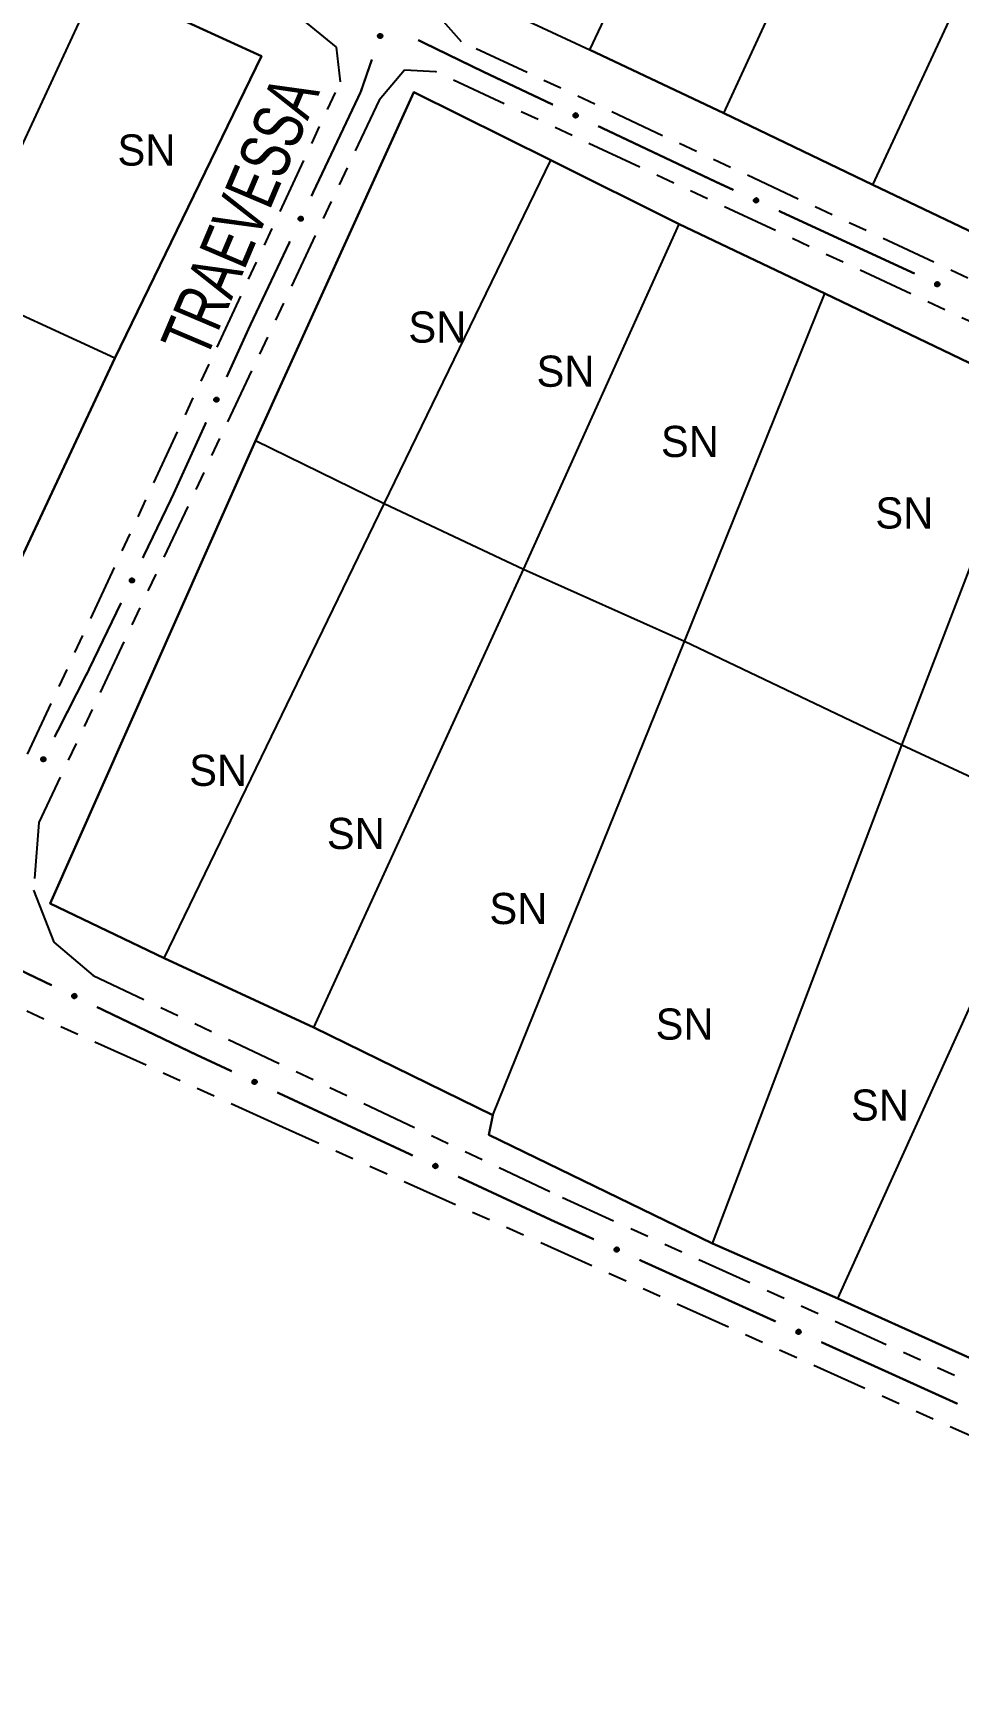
# Model space of a CAD drawing. Extents: x 203665 to 205970, y 4870865 to 4873745.
# Drawn here: x 205151.2 to 205225.4, y 4873095.8 to 4873229.3 of the extents above; entities that cross this region are included whole.
import ezdxf
from ezdxf.enums import TextEntityAlignment as Align

# ---------------------------------------------------------------- set-up
doc = ezdxf.new("R2010")
doc.units = 0
doc.header["$LTSCALE"] = 1.5
doc.header["$MEASUREMENT"] = 0
doc.linetypes.add('TRACO_25', pattern=[8, 3, -1, 1, -1, 1, -1])
for name, color, linetype in [('CD_MALHA_LOTES', 7, 'CONTINUOUS'), ('RU-QUADRA', 210, 'CONTINUOUS'), ('SV-EIXO-RUA-N-PAV', 6, 'CONTINUOUS'), ('SV-RUA-NAO-PAV', 7, 'CONTINUOUS'), ('SV-TXT-RUA-N-PAV', 7, 'CONTINUOUS'), ('Th_NmrPort', 1, 'CONTINUOUS')]:
    doc.layers.add(name, color=color, linetype=linetype)
doc.styles.add('ARIAL', font='ARIAL.SHX')

msp = doc.modelspace()

# ---------------------------------------------------------------- linework, layer by layer
at = {"layer": 'CD_MALHA_LOTES', "linetype": 'Continuous', "flags": 128}
for points in [[(205195.811263, 4873227.969073), (205209.126846, 4873256.130767)], [(205206.563214, 4873222.880072), (205219.687481, 4873251.34787)], [(205218.501323, 4873217.140596), (205231.816906, 4873245.761447)], [(205145.054629, 4873209.075779), (205156.395685, 4873233.464555)], [(205156.395685, 4873233.464555), (205169.498459, 4873227.463705)], [(205185.174102, 4873232.943285), (205195.811263, 4873227.969073)], [(205169.498459, 4873227.463705), (205157.716973, 4873203.240089)], [(205206.563214, 4873222.880072), (205195.811263, 4873227.969073)], [(205169.019882, 4873196.616181), (205181.689517, 4873224.578461)], [(205181.689517, 4873224.578461), (205192.676467, 4873219.134478)], [(205218.501323, 4873217.140596), (205206.563214, 4873222.880072)], [(205179.313961, 4873191.568123), (205192.676467, 4873219.134478)], [(205192.676467, 4873219.134478), (205202.970545, 4873213.987438)], [(205229.597642, 4873211.860279), (205218.501323, 4873217.140596)], [(205190.498873, 4873186.322102), (205202.970545, 4873213.987438)], [(205202.970545, 4873213.987438), (205214.650365, 4873208.444473)], [(205157.716973, 4873203.240089), (205145.054629, 4873209.075779)], [(205203.415962, 4873180.531683), (205214.650365, 4873208.444473)], [(205214.650365, 4873208.444473), (205231.625696, 4873200.278497)], [(205157.716973, 4873203.240089), (205144.944521, 4873175.988522)], [(205220.83671, 4873172.217235), (205231.625696, 4873200.278497)], [(205152.539458, 4873159.5476), (205169.019882, 4873196.616181)], [(205179.313961, 4873191.568123), (205169.019882, 4873196.616181)], [(205161.695249, 4873155.142922), (205179.313961, 4873191.568123)], [(205190.498873, 4873186.322102), (205179.313961, 4873191.568123)], [(205173.672014, 4873149.599957), (205190.498873, 4873186.322102)], [(205203.415962, 4873180.531683), (205190.498873, 4873186.322102)], [(205188.024335, 4873142.572268), (205203.415962, 4873180.531683)], [(205220.83671, 4873172.217235), (205203.415962, 4873180.531683)], [(205205.643046, 4873132.27819), (205220.83671, 4873172.217235)], [(205233.209401, 4873166.476306), (205220.83671, 4873172.217235)], [(205215.689671, 4873127.873512), (205233.209401, 4873166.476306)], [(205161.695249, 4873155.142922), (205152.539458, 4873159.5476)], [(205173.672014, 4873149.599957), (205161.695249, 4873155.142922)], [(205188.024335, 4873142.572268), (205173.672014, 4873149.599957)], [(205187.72739, 4873140.988564), (205188.024335, 4873142.572268)], [(205205.643046, 4873132.27819), (205187.72739, 4873140.988564)], [(205215.689671, 4873127.873512), (205205.643046, 4873132.27819)], [(205227.567454, 4873122.52851), (205215.689671, 4873127.873512)]]:
    msp.add_lwpolyline(points, dxfattribs=at)
at = {"layer": 'RU-QUADRA', "linetype": 'Continuous', "flags": 128}
for points in [[(205144.944521, 4873175.988522), (205157.716973, 4873203.240089), (205169.498459, 4873227.463705), (205156.395685, 4873233.464555), (205145.605165, 4873238.749708)], [(205185.174102, 4873232.943285), (205195.811263, 4873227.969073), (205206.563214, 4873222.880072), (205218.501323, 4873217.140596), (205229.597642, 4873211.860279), (205241.076594, 4873206.503435), (205252.364229, 4873201.184854), (205263.690127, 4873196.057589), (205275.283868, 4873190.700746), (205286.762819, 4873185.420428), (205297.323454, 4873180.331426), (205307.53972, 4873175.586793), (205317.717723, 4873170.84216)], [(205231.625696, 4873200.278497), (205214.650365, 4873208.444473), (205202.970545, 4873213.987438), (205192.676467, 4873219.134478), (205181.689517, 4873224.578461), (205169.019882, 4873196.616181), (205152.539458, 4873159.5476), (205161.695249, 4873155.142922), (205173.672014, 4873149.599957), (205188.024335, 4873142.572268), (205187.72739, 4873140.988564), (205205.643046, 4873132.27819), (205215.689671, 4873127.873512), (205227.567454, 4873122.52851)]]:
    msp.add_lwpolyline(points, dxfattribs=at)
at = {"layer": 'SV-EIXO-RUA-N-PAV'}
for points in [[(205179.145909, 4873229.184317), (205179.167926, 4873229.140644), (205179.177919, 4873229.098608), (205179.176162, 4873229.061149), (205179.165978, 4873229.028452), (205179.151792, 4873228.996175), (205179.13031, 4873228.966788), (205179.099242, 4873228.939454), (205179.055588, 4873228.91706), (205179.011853, 4873228.909654), (205178.975036, 4873228.909411), (205178.94033, 4873228.918068), (205178.909206, 4873228.932374), (205178.879419, 4873228.955698), (205178.852025, 4873228.987452), (205178.83057, 4873229.031893), (205178.821056, 4873229.073172), (205178.823707, 4873229.109359), (205178.83263, 4873229.144195), (205178.847508, 4873229.176974), (205178.868761, 4873229.205699), (205178.900783, 4873229.233222), (205178.944927, 4873229.253818), (205178.985989, 4873229.263776), (205179.022204, 4873229.261634), (205179.056302, 4873229.252077), (205179.088849, 4873229.238243), (205179.119288, 4873229.217878), (205179.145909, 4873229.184317)], [(205194.755553, 4873222.549911), (205194.709736, 4873222.532798), (205194.666859, 4873222.52746), (205194.629816, 4873222.533301), (205194.598428, 4873222.546997), (205194.567895, 4873222.564626), (205194.541033, 4873222.589191), (205194.517258, 4873222.62306), (205194.499769, 4873222.668901), (205194.497187, 4873222.713183), (205194.500971, 4873222.749806), (205194.513368, 4873222.783358), (205194.53099, 4873222.812732), (205194.55743, 4873222.839792), (205194.591988, 4873222.86355), (205194.638508, 4873222.88002), (205194.680579, 4873222.884965), (205194.71626, 4873222.878375), (205194.749912, 4873222.865698), (205194.780869, 4873222.847327), (205194.807098, 4873222.823061), (205194.830957, 4873222.788223), (205194.846604, 4873222.742093), (205194.852015, 4873222.700188), (205194.845928, 4873222.664424), (205194.832701, 4873222.631574), (205194.815392, 4873222.600735), (205194.791823, 4873222.572704), (205194.755553, 4873222.549911)], [(205209.232969, 4873215.735631), (205209.187321, 4873215.718075), (205209.144498, 4873215.712321), (205209.1074, 4873215.717801), (205209.07588, 4873215.731192), (205209.045177, 4873215.748524), (205209.018078, 4873215.772827), (205208.993975, 4873215.806463), (205208.976042, 4873215.852132), (205208.97303, 4873215.896387), (205208.976457, 4873215.933045), (205208.988528, 4873215.966716), (205209.005865, 4873215.99626), (205209.032041, 4873216.023575), (205209.066366, 4873216.047668), (205209.112724, 4873216.064589), (205209.154745, 4873216.069942), (205209.190489, 4873216.063699), (205209.224262, 4873216.051349), (205209.255395, 4873216.033279), (205209.281859, 4873216.009269), (205209.306055, 4873215.974665), (205209.32215, 4873215.928689), (205209.327968, 4873215.886839), (205209.322228, 4873215.851017), (205209.309321, 4873215.818041), (205209.292312, 4873215.787035), (205209.269016, 4873215.758776), (205209.232969, 4873215.735631)], [(205172.789435, 4873214.5103), (205172.806536, 4873214.464478), (205172.811863, 4873214.4216), (205172.806013, 4873214.384559), (205172.792309, 4873214.353174), (205172.774672, 4873214.322646), (205172.7501, 4873214.295789), (205172.716225, 4873214.272023), (205172.67038, 4873214.254546), (205172.626097, 4873214.251976), (205172.589475, 4873214.255768), (205172.555926, 4873214.268174), (205172.526556, 4873214.285804), (205172.499504, 4873214.312251), (205172.475754, 4873214.346815), (205172.459296, 4873214.393339), (205172.454362, 4873214.435411), (205172.460961, 4873214.471091), (205172.473646, 4873214.504739), (205172.492025, 4873214.535691), (205172.516298, 4873214.561915), (205172.551142, 4873214.585764), (205172.597276, 4873214.6014), (205172.639182, 4873214.6068), (205172.674945, 4873214.600704), (205172.707791, 4873214.587469), (205172.738626, 4873214.570152), (205172.766651, 4873214.546575), (205172.789435, 4873214.5103)], [(205223.755009, 4873209.021395), (205223.709222, 4873209.004204), (205223.666354, 4873208.998792), (205223.629301, 4873209.004569), (205223.59789, 4873209.018211), (205223.567326, 4873209.035787), (205223.540422, 4873209.060306), (205223.516588, 4873209.094134), (205223.499021, 4873209.139944), (205223.496363, 4873209.184222), (205223.500083, 4873209.220852), (205223.512422, 4873209.254425), (205223.529994, 4873209.28383), (205223.556387, 4873209.310935), (205223.590904, 4873209.334753), (205223.637396, 4873209.351303), (205223.679458, 4873209.35632), (205223.715151, 4873209.349792), (205223.748824, 4873209.337173), (205223.779812, 4873209.318855), (205223.806084, 4873209.294634), (205223.830002, 4873209.259838), (205223.845729, 4873209.213734), (205223.851212, 4873209.171839), (205223.845187, 4873209.136064), (205223.832017, 4873209.103192), (205223.814761, 4873209.072323), (205223.79124, 4873209.044251), (205223.755009, 4873209.021395)], [(205166.03092, 4873200.010236), (205166.04874, 4873199.96469), (205166.054742, 4873199.921901), (205166.049476, 4873199.884772), (205166.036267, 4873199.853176), (205166.019113, 4873199.822373), (205165.994967, 4873199.795133), (205165.96147, 4873199.770836), (205165.915907, 4873199.75264), (205165.871669, 4873199.749372), (205165.834992, 4873199.752587), (205165.801253, 4873199.764464), (205165.771609, 4873199.781629), (205165.744143, 4873199.807646), (205165.719852, 4873199.841832), (205165.702663, 4873199.888091), (205165.697067, 4873199.930081), (205165.703103, 4873199.96586), (205165.715258, 4873199.999704), (205165.733147, 4873200.030941), (205165.757004, 4873200.057544), (205165.791468, 4873200.081939), (205165.83735, 4873200.098299), (205165.879166, 4873200.104359), (205165.91502, 4873200.098826), (205165.948071, 4873200.08611), (205165.979175, 4873200.069281), (205166.007567, 4873200.046148), (205166.03092, 4873200.010236)], [(205159.256753, 4873185.513412), (205159.27353, 4873185.467471), (205159.278555, 4873185.424556), (205159.272443, 4873185.387557), (205159.258518, 4873185.35627), (205159.240666, 4873185.325867), (205159.215905, 4873185.299184), (205159.181863, 4873185.275658), (205159.135896, 4873185.258505), (205159.091596, 4873185.256247), (205159.055002, 4873185.260297), (205159.021542, 4873185.27294), (205158.992297, 4873185.290777), (205158.965431, 4873185.317414), (205158.941926, 4873185.352144), (205158.925797, 4873185.398783), (205158.921159, 4873185.440889), (205158.92801, 4873185.476522), (205158.940933, 4873185.51008), (205158.95953, 4873185.540901), (205158.983987, 4873185.566953), (205159.018998, 4873185.590556), (205159.065242, 4873185.605865), (205159.107185, 4873185.61097), (205159.142904, 4873185.604622), (205159.175655, 4873185.591155), (205159.206368, 4873185.573621), (205159.234225, 4873185.549847), (205159.256753, 4873185.513412)], [(205152.154318, 4873171.1746), (205152.170106, 4873171.12831), (205152.17421, 4873171.085297), (205152.167307, 4873171.048437), (205152.152714, 4873171.017456), (205152.134215, 4873170.987442), (205152.108888, 4873170.961297), (205152.074349, 4873170.938505), (205152.028025, 4873170.922341), (205151.983687, 4873170.921034), (205151.947188, 4873170.925868), (205151.914006, 4873170.939224), (205151.885151, 4873170.957684), (205151.858862, 4873170.98489), (205151.836107, 4873171.020117), (205151.820981, 4873171.067091), (205151.817247, 4873171.109287), (205151.82486, 4873171.144764), (205151.838499, 4873171.178037), (205151.857752, 4873171.208453), (205151.882762, 4873171.233974), (205151.918271, 4873171.256822), (205151.964832, 4873171.271137), (205152.006875, 4873171.275341), (205152.04245, 4873171.268229), (205152.074905, 4873171.254063), (205152.105235, 4873171.235875), (205152.132576, 4873171.211509), (205152.154318, 4873171.1746)], [(205154.561523, 4873151.946135), (205154.51561, 4873151.929284), (205154.472703, 4873151.924189), (205154.435694, 4873151.93024), (205154.404385, 4873151.944115), (205154.373952, 4873151.961917), (205154.34723, 4873151.986635), (205154.323648, 4873152.020638), (205154.30642, 4873152.066577), (205154.30409, 4873152.110874), (205154.308081, 4873152.147475), (205154.320669, 4873152.180955), (205154.338458, 4873152.210229), (205154.365052, 4873152.237138), (205154.399744, 4873152.2607), (205154.446357, 4873152.276905), (205154.488455, 4873152.281611), (205154.524099, 4873152.274818), (205154.557678, 4873152.26195), (205154.588529, 4873152.243403), (205154.614621, 4873152.218988), (205154.638281, 4873152.184015), (205154.653665, 4873152.137797), (205154.658838, 4873152.095862), (205154.652548, 4873152.060133), (205154.639135, 4873152.027359), (205154.62165, 4873151.996618), (205154.597922, 4873151.968722), (205154.561523, 4873151.946135)], [(205169.013052, 4873145.076811), (205168.967346, 4873145.059404), (205168.924504, 4873145.05379), (205168.887425, 4873145.059392), (205168.855949, 4873145.072886), (205168.825303, 4873145.090318), (205168.798283, 4873145.11471), (205168.774291, 4873145.148425), (205168.756507, 4873145.194152), (205168.753641, 4873145.238417), (205168.757188, 4873145.275063), (205168.769369, 4873145.308694), (205168.786802, 4873145.338182), (205168.813067, 4873145.365411), (205168.847472, 4873145.389391), (205168.893885, 4873145.40616), (205168.935923, 4873145.411376), (205168.971646, 4873145.405016), (205169.005379, 4873145.392555), (205169.036453, 4873145.374384), (205169.062838, 4873145.350287), (205169.08692, 4873145.315604), (205169.102864, 4873145.269575), (205169.108545, 4873145.227706), (205169.102688, 4873145.191904), (205169.089673, 4873145.15897), (205169.072563, 4873145.128019), (205169.049174, 4873145.099837), (205169.013052, 4873145.076811)], [(205183.518365, 4873138.324338), (205183.472659, 4873138.306931), (205183.429817, 4873138.301317), (205183.392738, 4873138.306919), (205183.361262, 4873138.320413), (205183.330616, 4873138.337845), (205183.303596, 4873138.362237), (205183.279604, 4873138.395952), (205183.26182, 4873138.441679), (205183.258954, 4873138.485944), (205183.262501, 4873138.52259), (205183.274682, 4873138.556221), (205183.292115, 4873138.585708), (205183.31838, 4873138.612937), (205183.352785, 4873138.636918), (205183.399198, 4873138.653687), (205183.441236, 4873138.658903), (205183.476959, 4873138.652542), (205183.510692, 4873138.640082), (205183.541765, 4873138.62191), (205183.568151, 4873138.597814), (205183.592233, 4873138.56313), (205183.608177, 4873138.517102), (205183.613858, 4873138.475233), (205183.608001, 4873138.43943), (205183.594986, 4873138.406496), (205183.577876, 4873138.375546), (205183.554487, 4873138.347364), (205183.518365, 4873138.324338)], [(205198.051557, 4873131.629692), (205198.006048, 4873131.611776), (205197.963272, 4873131.605684), (205197.926132, 4873131.610872), (205197.894508, 4873131.624015), (205197.86367, 4873131.641104), (205197.836379, 4873131.665192), (205197.812012, 4873131.698638), (205197.79372, 4873131.744163), (205197.790359, 4873131.788394), (205197.793497, 4873131.825077), (205197.805303, 4873131.858842), (205197.822406, 4873131.888522), (205197.848365, 4873131.916042), (205197.8825, 4873131.940405), (205197.928723, 4873131.957691), (205197.970701, 4873131.963375), (205198.006492, 4873131.957414), (205198.040362, 4873131.945331), (205198.071636, 4873131.927507), (205198.098289, 4873131.903707), (205198.122757, 4873131.869294), (205198.139213, 4873131.823446), (205198.145361, 4873131.781643), (205198.139904, 4873131.745777), (205198.127257, 4873131.7127), (205198.110493, 4873131.681561), (205198.08742, 4873131.65312), (205198.051557, 4873131.629692)], [(205212.631301, 4873125.039467), (205212.585792, 4873125.021551), (205212.543016, 4873125.015459), (205212.505876, 4873125.020647), (205212.474252, 4873125.03379), (205212.443414, 4873125.050879), (205212.416123, 4873125.074968), (205212.391756, 4873125.108413), (205212.373464, 4873125.153938), (205212.370103, 4873125.198169), (205212.373241, 4873125.234852), (205212.385047, 4873125.268617), (205212.40215, 4873125.298297), (205212.428109, 4873125.325817), (205212.462244, 4873125.35018), (205212.508467, 4873125.367466), (205212.550445, 4873125.37315), (205212.586236, 4873125.367189), (205212.620106, 4873125.355106), (205212.65138, 4873125.337282), (205212.678033, 4873125.313482), (205212.702501, 4873125.279069), (205212.718957, 4873125.233221), (205212.725105, 4873125.191418), (205212.719648, 4873125.155552), (205212.707001, 4873125.122475), (205212.690237, 4873125.091336), (205212.667164, 4873125.062895), (205212.631301, 4873125.039467)]]:
    msp.add_lwpolyline(points, close=True, dxfattribs=at)
for points in [[(205178.847508, 4873229.176974), (205178.821056, 4873229.073172)], [(205178.857318, 4873229.187027), (205178.827445, 4873229.058756)], [(205178.868761, 4873229.205699), (205178.83057, 4873229.031893)], [(205178.885223, 4873229.213478), (205178.843392, 4873229.017157)], [(205178.900783, 4873229.233222), (205178.852025, 4873228.987452)], [(205178.923047, 4873229.239391), (205178.866232, 4873228.97462)], [(205178.944927, 4873229.253818), (205178.879419, 4873228.955698)], [(205178.963802, 4873229.257073), (205178.894865, 4873228.948849)], [(205178.985989, 4873229.263776), (205178.909206, 4873228.932374)], [(205179.002236, 4873229.259676), (205178.925279, 4873228.928237)], [(205179.022204, 4873229.261634), (205178.94033, 4873228.918068)], [(205179.037997, 4873229.254541), (205178.955788, 4873228.916255)], [(205179.056302, 4873229.252077), (205178.975036, 4873228.909411)], [(205179.072374, 4873229.241222), (205178.996754, 4873228.913652)], [(205179.088849, 4873229.238243), (205179.011853, 4873228.909654)], [(205179.10239, 4873229.223636), (205179.035634, 4873228.917546)], [(205179.119288, 4873229.217878), (205179.055588, 4873228.91706)], [(205179.130624, 4873229.20089), (205179.076788, 4873228.932202)], [(205179.145909, 4873229.184317), (205179.099242, 4873228.939454)], [(205179.156935, 4873229.160041), (205179.116793, 4873228.960249)], [(205179.167926, 4873229.140644), (205179.13031, 4873228.966788)], [(205179.173726, 4873229.116706), (205179.143009, 4873228.990171)], [(205179.177919, 4873229.098608), (205179.151792, 4873228.996175)], [(205194.815392, 4873222.600735), (205194.497187, 4873222.713183)], [(205194.791823, 4873222.572704), (205194.499769, 4873222.668901)], [(205194.832701, 4873222.631574), (205194.500971, 4873222.749806)], [(205194.799393, 4873222.588871), (205194.502433, 4873222.688682)], [(205194.820155, 4873222.616785), (205194.502812, 4873222.727754)], [(205194.837151, 4873222.649501), (205194.509877, 4873222.768191)], [(205194.773697, 4873222.563292), (205194.512504, 4873222.646173)], [(205194.845928, 4873222.664424), (205194.513368, 4873222.783358)], [(205194.755553, 4873222.549911), (205194.517258, 4873222.62306)], [(205194.846164, 4873222.684486), (205194.525122, 4873222.797207)], [(205194.852015, 4873222.700188), (205194.53099, 4873222.812732)], [(205194.730217, 4873222.541603), (205194.53601, 4873222.603342)], [(205194.709736, 4873222.532798), (205194.541033, 4873222.589191)], [(205194.847777, 4873222.722974), (205194.548934, 4873222.825187)], [(205194.846604, 4873222.742093), (205194.55743, 4873222.839792)], [(205194.685307, 4873222.52965), (205194.562887, 4873222.574013)], [(205194.666859, 4873222.52746), (205194.567895, 4873222.564626)], [(205194.834655, 4873222.765418), (205194.57768, 4873222.850831)], [(205194.830957, 4873222.788223), (205194.591988, 4873222.86355)], [(205194.813032, 4873222.805848), (205194.622459, 4873222.868885)], [(205194.807098, 4873222.823061), (205194.638508, 4873222.88002)], [(205194.789789, 4873222.836476), (205194.665552, 4873222.88019)], [(205194.780869, 4873222.847327), (205194.680579, 4873222.884965)], [(205209.292312, 4873215.787035), (205208.97303, 4873215.896387)], [(205209.269016, 4873215.758776), (205208.976042, 4873215.852132)], [(205209.309321, 4873215.818041), (205208.976457, 4873215.933045)], [(205209.296919, 4873215.80313), (205208.978513, 4873215.911012)], [(205209.276429, 4873215.775016), (205208.978513, 4873215.871938)], [(205209.313596, 4873215.836009), (205208.985184, 4873215.951516)], [(205209.322228, 4873215.851017), (205208.988528, 4873215.966716)], [(205209.250983, 4873215.749189), (205208.988997, 4873215.829529)], [(205209.232969, 4873215.735631), (205208.993975, 4873215.806463)], [(205209.322269, 4873215.871081), (205209.000147, 4873215.980678)], [(205209.327968, 4873215.886839), (205209.005865, 4873215.99626)], [(205209.207716, 4873215.727079), (205209.012917, 4873215.786929)], [(205209.187321, 4873215.718075), (205209.018078, 4873215.772827)], [(205209.323508, 4873215.909583), (205209.023687, 4873216.008888)], [(205209.32215, 4873215.928689), (205209.032041, 4873216.023575)], [(205209.162923, 4873215.714689), (205209.040079, 4873215.757861)], [(205209.144498, 4873215.712321), (205209.045177, 4873215.748524)], [(205209.309975, 4873215.951897), (205209.052182, 4873216.03481)], [(205209.306055, 4873215.974665), (205209.066366, 4873216.047668)], [(205209.28796, 4873215.992115), (205209.096784, 4873216.053299)], [(205209.281859, 4873216.009269), (205209.112724, 4873216.064589)], [(205209.26442, 4873216.022516), (205209.139765, 4873216.065021)], [(205209.255395, 4873216.033279), (205209.154745, 4873216.069942)], [(205172.492025, 4873214.535691), (205172.454362, 4873214.435411)], [(205172.502878, 4873214.544609), (205172.459133, 4873214.420383)], [(205172.516298, 4873214.561915), (205172.459296, 4873214.393339)], [(205172.533513, 4873214.567844), (205172.470426, 4873214.377287)], [(205172.551142, 4873214.585764), (205172.475754, 4873214.346815)], [(205172.573948, 4873214.589457), (205172.48847, 4873214.332503)], [(205172.597276, 4873214.6014), (205172.499504, 4873214.312251)], [(205172.616395, 4873214.602568), (205172.514107, 4873214.303751)], [(205172.639182, 4873214.6068), (205172.526556, 4873214.285804)], [(205172.654883, 4873214.600945), (205172.54208, 4873214.279931)], [(205172.674945, 4873214.600704), (205172.555926, 4873214.268174)], [(205172.689866, 4873214.591923), (205172.571092, 4873214.264679)], [(205172.707791, 4873214.587469), (205172.589475, 4873214.255768)], [(205172.722577, 4873214.574919), (205172.611527, 4873214.257604)], [(205172.738626, 4873214.570152), (205172.626097, 4873214.251976)], [(205172.750486, 4873214.554149), (205172.650599, 4873214.257215)], [(205172.766651, 4873214.546575), (205172.67038, 4873214.254546)], [(205172.776058, 4873214.528447), (205172.693111, 4873214.267275)], [(205172.789435, 4873214.5103), (205172.716225, 4873214.272023)], [(205172.797736, 4873214.484962), (205172.735947, 4873214.29077)], [(205172.806536, 4873214.464478), (205172.7501, 4873214.295789)], [(205172.809678, 4873214.440049), (205172.765284, 4873214.31764)], [(205172.811863, 4873214.4216), (205172.774672, 4873214.322646)], [(205223.814761, 4873209.072323), (205223.496363, 4873209.184222)], [(205223.79124, 4873209.044251), (205223.499021, 4873209.139944)], [(205223.832017, 4873209.103192), (205223.500083, 4873209.220852)], [(205223.798782, 4873209.060431), (205223.50165, 4873209.159731)], [(205223.819496, 4873209.088381), (205223.501962, 4873209.198803)], [(205223.836436, 4873209.121126), (205223.508957, 4873209.239252)], [(205223.773131, 4873209.034808), (205223.511794, 4873209.117239)], [(205223.845187, 4873209.136064), (205223.512422, 4873209.254425)], [(205223.755009, 4873209.021395), (205223.516588, 4873209.094134)], [(205223.845388, 4873209.156127), (205223.524152, 4873209.268294)], [(205223.851212, 4873209.171839), (205223.529994, 4873209.28383)], [(205223.729688, 4873209.013045), (205223.535374, 4873209.074449)], [(205223.709222, 4873209.004204), (205223.540422, 4873209.060306)], [(205223.846935, 4873209.194618), (205223.547916, 4873209.296315)], [(205223.845729, 4873209.213734), (205223.556387, 4873209.310935)], [(205223.684798, 4873209.001014), (205223.562302, 4873209.045165)], [(205223.666354, 4873208.998792), (205223.567326, 4873209.035787)], [(205223.83374, 4873209.237039), (205223.576618, 4873209.322009)], [(205223.830002, 4873209.259838), (205223.590904, 4873209.334753)], [(205223.812047, 4873209.277431), (205223.621365, 4873209.34014)], [(205223.806084, 4873209.294634), (205223.637396, 4873209.351303)], [(205223.788751, 4873209.30802), (205223.664439, 4873209.351519)], [(205223.779812, 4873209.318855), (205223.679458, 4873209.35632)], [(205165.733147, 4873200.030941), (205165.697067, 4873199.930081)], [(205165.743858, 4873200.040028), (205165.702075, 4873199.915129)], [(205165.757004, 4873200.057544), (205165.702663, 4873199.888091)], [(205165.774123, 4873200.063744), (205165.714045, 4873199.872216)], [(205165.791468, 4873200.081939), (205165.719852, 4873199.841832)], [(205165.814213, 4873200.08599), (205165.732791, 4873199.827723)], [(205165.83735, 4873200.098299), (205165.744143, 4873199.807646)], [(205165.856448, 4873200.099768), (205165.758878, 4873199.799377)], [(205165.879166, 4873200.104359), (205165.771609, 4873199.781629)], [(205165.894957, 4873200.098751), (205165.787223, 4873199.776001)], [(205165.91502, 4873200.098826), (205165.801253, 4873199.764464)], [(205165.930078, 4873200.090282), (205165.816471, 4873199.761208)], [(205165.948071, 4873200.08611), (205165.834992, 4873199.752587)], [(205165.963053, 4873200.073794), (205165.857013, 4873199.754771)], [(205165.979175, 4873200.069281), (205165.871669, 4873199.749372)], [(205165.991285, 4873200.053467), (205165.896086, 4873199.754997)], [(205166.007567, 4873200.046148), (205165.915907, 4873199.75264)], [(205166.017258, 4873200.028171), (205165.938434, 4873199.765725)], [(205166.03092, 4873200.010236), (205165.96147, 4873199.770836)], [(205166.039618, 4873199.985032), (205165.980895, 4873199.789891)], [(205166.04874, 4873199.96469), (205165.994967, 4873199.795133)], [(205166.052266, 4873199.940312), (205166.009805, 4873199.81722)], [(205166.054742, 4873199.921901), (205166.019113, 4873199.822373)], [(205158.95953, 4873185.540901), (205158.921159, 4873185.440889)], [(205158.983987, 4873185.566953), (205158.925797, 4873185.398783)], [(205158.970445, 4873185.549742), (205158.925825, 4873185.425828)], [(205159.001243, 4873185.57276), (205158.936814, 4873185.382653)], [(205159.018998, 4873185.590556), (205158.941926, 4873185.352144)], [(205159.04183, 4873185.594088), (205158.95454, 4873185.337743)], [(205159.065242, 4873185.605865), (205158.965431, 4873185.317414)], [(205159.084368, 4873185.606898), (205158.979974, 4873185.308811)], [(205159.107185, 4873185.61097), (205158.992297, 4873185.290777)], [(205159.122844, 4873185.605004), (205159.007779, 4873185.284794)], [(205159.142904, 4873185.604622), (205159.021542, 4873185.27294)], [(205159.157762, 4873185.595736), (205159.036682, 4873185.269338)], [(205159.175655, 4873185.591155), (205159.055002, 4873185.260297)], [(205159.190353, 4873185.578501), (205159.077066, 4873185.261978)], [(205159.206368, 4873185.573621), (205159.091596, 4873185.256247)], [(205159.218114, 4873185.557535), (205159.116135, 4873185.261313)], [(205159.234225, 4873185.549847), (205159.135896, 4873185.258505)], [(205159.243504, 4873185.531653), (205159.158716, 4873185.271073)], [(205159.256753, 4873185.513412), (205159.181863, 4873185.275658)], [(205159.264875, 4873185.488016), (205159.201718, 4873185.294265)], [(205159.27353, 4873185.467471), (205159.215905, 4873185.299184)], [(205159.2765, 4873185.44302), (205159.231243, 4873185.320927)], [(205159.278555, 4873185.424556), (205159.240666, 4873185.325867)], [(205151.857752, 4873171.208453), (205151.817247, 4873171.109287)], [(205151.882762, 4873171.233974), (205151.820981, 4873171.067091)], [(205151.868855, 4873171.217058), (205151.821589, 4873171.094129)], [(205151.900139, 4873171.239411), (205151.831649, 4873171.050728)], [(205151.918271, 4873171.256822), (205151.836107, 4873171.020117)], [(205151.941173, 4873171.259863), (205151.84841, 4873171.005449)], [(205151.964832, 4873171.271137), (205151.858862, 4873170.98489)], [(205151.983976, 4873171.271759), (205151.873217, 4873170.975978)], [(205152.006875, 4873171.275341), (205151.885151, 4873170.957684)], [(205152.022402, 4873171.269041), (205151.900501, 4873170.951371)], [(205152.04245, 4873171.268229), (205151.914006, 4873170.939224)], [(205152.057114, 4873171.259027), (205151.929066, 4873170.935298)], [(205152.074905, 4873171.254063), (205151.947188, 4873170.925868)], [(205152.089328, 4873171.241097), (205151.969283, 4873170.927075)], [(205152.105235, 4873171.235875), (205151.983687, 4873170.921034)], [(205152.116634, 4873171.219541), (205152.008329, 4873170.925573)], [(205152.132576, 4873171.211509), (205152.028025, 4873170.922341)], [(205152.141463, 4873171.193121), (205152.05111, 4873170.934417)], [(205152.154318, 4873171.1746), (205152.074349, 4873170.938505)], [(205152.161893, 4873171.149036), (205152.094598, 4873170.956683)], [(205152.170106, 4873171.12831), (205152.108888, 4873170.961297)], [(205152.172551, 4873171.1038), (205152.124688, 4873170.982706)], [(205152.17421, 4873171.085297), (205152.134215, 4873170.987442)], [(205154.64185, 4873152.161189), (205154.385364, 4873152.248062)], [(205154.638281, 4873152.184015), (205154.399744, 4873152.2607)], [(205154.620456, 4873152.201741), (205154.430245, 4873152.265862)], [(205154.614621, 4873152.218988), (205154.446357, 4873152.276905)], [(205154.597388, 4873152.232502), (205154.473401, 4873152.276921)], [(205154.588529, 4873152.243403), (205154.488455, 4873152.281611)], [(205154.62165, 4873151.996618), (205154.30409, 4873152.110874)], [(205154.597922, 4873151.968722), (205154.30642, 4873152.066577)], [(205154.639135, 4873152.027359), (205154.308081, 4873152.147475)], [(205154.605584, 4873151.984846), (205154.309196, 4873152.086344)], [(205154.626504, 4873152.012641), (205154.309798, 4873152.125413)], [(205154.643686, 4873152.04526), (205154.317092, 4873152.165809)], [(205154.579743, 4873151.959414), (205154.319025, 4873152.043778)], [(205154.652548, 4873152.060133), (205154.320669, 4873152.180955)], [(205154.561523, 4873151.946135), (205154.323648, 4873152.020638)], [(205154.652898, 4873152.080193), (205154.332501, 4873152.194738)], [(205154.658838, 4873152.095862), (205154.338458, 4873152.210229)], [(205154.536141, 4873151.937972), (205154.342287, 4873152.000814)], [(205154.51561, 4873151.929284), (205154.34723, 4873151.986635)], [(205154.654729, 4873152.118672), (205154.356473, 4873152.222581)], [(205154.653665, 4873152.137797), (205154.365052, 4873152.237138)], [(205154.491163, 4873151.926274), (205154.368998, 4873151.971332)], [(205154.472703, 4873151.924189), (205154.373952, 4873151.961917)], [(205169.072563, 4873145.128019), (205168.753641, 4873145.238417)], [(205169.049174, 4873145.099837), (205168.756507, 4873145.194152)], [(205169.089673, 4873145.15897), (205168.757188, 4873145.275063)], [(205169.05664, 4873145.116053), (205168.759044, 4873145.21395)], [(205169.077222, 4873145.1441), (205168.759172, 4873145.253024)], [(205169.094007, 4873145.176924), (205168.765976, 4873145.293506)], [(205169.102688, 4873145.191904), (205168.769369, 4873145.308694)], [(205169.03111, 4873145.090309), (205168.769388, 4873145.171507)], [(205169.013052, 4873145.076811), (205168.774291, 4873145.148425)], [(205169.102795, 4873145.211967), (205168.781033, 4873145.322619)], [(205169.108545, 4873145.227706), (205168.786802, 4873145.338182)], [(205168.98777, 4873145.068341), (205168.793169, 4873145.128828)], [(205168.967346, 4873145.059404), (205168.798283, 4873145.11471)], [(205169.10416, 4873145.250465), (205168.804665, 4873145.350751)], [(205169.102864, 4873145.269575), (205168.813067, 4873145.365411)], [(205168.942938, 4873145.056098), (205168.820235, 4873145.099672)], [(205168.924504, 4873145.05379), (205168.825303, 4873145.090318)], [(205169.090766, 4873145.292823), (205168.833246, 4873145.37658)], [(205169.08692, 4873145.315604), (205168.847472, 4873145.389391)], [(205169.068883, 4873145.333113), (205168.877907, 4873145.394923)], [(205169.062838, 4873145.350287), (205168.893885, 4873145.40616)], [(205169.045443, 4873145.363591), (205168.920927, 4873145.406504)], [(205169.036453, 4873145.374384), (205168.935923, 4873145.411376)], [(205183.577876, 4873138.375546), (205183.258954, 4873138.485944)], [(205183.554487, 4873138.347364), (205183.26182, 4873138.441679)], [(205183.594986, 4873138.406496), (205183.262501, 4873138.52259)], [(205183.561953, 4873138.363579), (205183.264357, 4873138.461477)], [(205183.582535, 4873138.391626), (205183.264485, 4873138.500551)], [(205183.59932, 4873138.424451), (205183.271288, 4873138.541032)], [(205183.608001, 4873138.43943), (205183.274682, 4873138.556221)], [(205183.536423, 4873138.337836), (205183.274701, 4873138.419033)], [(205183.518365, 4873138.324338), (205183.279604, 4873138.395952)], [(205183.608108, 4873138.459493), (205183.286346, 4873138.570146)], [(205183.613858, 4873138.475233), (205183.292115, 4873138.585708)], [(205183.493083, 4873138.315868), (205183.298482, 4873138.376355)], [(205183.472659, 4873138.306931), (205183.303596, 4873138.362237)], [(205183.609473, 4873138.497991), (205183.309978, 4873138.598278)], [(205183.608177, 4873138.517102), (205183.31838, 4873138.612937)], [(205183.448251, 4873138.303625), (205183.325548, 4873138.347199)], [(205183.429817, 4873138.301317), (205183.330616, 4873138.337845)], [(205183.596078, 4873138.54035), (205183.338558, 4873138.624107)], [(205183.592233, 4873138.56313), (205183.352785, 4873138.636918)], [(205183.574195, 4873138.580639), (205183.38322, 4873138.642449)], [(205183.568151, 4873138.597814), (205183.399198, 4873138.653687)], [(205183.550755, 4873138.611118), (205183.42624, 4873138.654031)], [(205183.541765, 4873138.62191), (205183.441236, 4873138.658903)], [(205198.110493, 4873131.681561), (205197.790359, 4873131.788394)], [(205198.127257, 4873131.7127), (205197.793497, 4873131.825077)], [(205198.08742, 4873131.65312), (205197.79372, 4873131.744163)], [(205198.114973, 4873131.697692), (205197.795727, 4873131.803062)], [(205198.094705, 4873131.669417), (205197.796035, 4873131.763989)], [(205198.131391, 4873131.730702), (205197.802079, 4873131.843616)], [(205198.139904, 4873131.745777), (205197.805303, 4873131.858842)], [(205198.069463, 4873131.643391), (205197.806852, 4873131.721663)], [(205198.051557, 4873131.629692), (205197.812012, 4873131.698638)], [(205198.139787, 4873131.76584), (205197.816811, 4873131.872896)], [(205198.145361, 4873131.781643), (205197.822406, 4873131.888522)], [(205198.026372, 4873131.62094), (205197.831108, 4873131.679253)], [(205198.006048, 4873131.611776), (205197.836379, 4873131.665192)], [(205198.140722, 4873131.804351), (205197.840127, 4873131.90129)], [(205198.139213, 4873131.823446), (205197.848365, 4873131.916042)], [(205197.981679, 4873131.608198), (205197.858497, 4873131.650401)], [(205197.963272, 4873131.605684), (205197.86367, 4873131.641104)], [(205198.126856, 4873131.846557), (205197.868418, 4873131.927436)], [(205198.122757, 4873131.869294), (205197.8825, 4873131.940405)], [(205198.104525, 4873131.8866), (205197.912872, 4873131.946276)], [(205198.098289, 4873131.903707), (205197.928723, 4873131.957691)], [(205198.080746, 4873131.916815), (205197.95576, 4873131.958336)], [(205198.071636, 4873131.927507), (205197.970701, 4873131.963375)], [(205212.690237, 4873125.091336), (205212.370103, 4873125.198169)], [(205212.707001, 4873125.122475), (205212.373241, 4873125.234852)], [(205212.667164, 4873125.062895), (205212.373464, 4873125.153938)], [(205212.694717, 4873125.107467), (205212.375471, 4873125.212837)], [(205212.674449, 4873125.079192), (205212.375779, 4873125.173764)], [(205212.711135, 4873125.140477), (205212.381823, 4873125.253391)], [(205212.719648, 4873125.155552), (205212.385047, 4873125.268617)], [(205212.649207, 4873125.053166), (205212.386596, 4873125.131438)], [(205212.631301, 4873125.039467), (205212.391756, 4873125.108413)], [(205212.719531, 4873125.175616), (205212.396555, 4873125.282671)], [(205212.725105, 4873125.191418), (205212.40215, 4873125.298297)], [(205212.606116, 4873125.030715), (205212.410852, 4873125.089028)], [(205212.585792, 4873125.021551), (205212.416123, 4873125.074968)], [(205212.720466, 4873125.214126), (205212.419871, 4873125.311065)], [(205212.718957, 4873125.233221), (205212.428109, 4873125.325817)], [(205212.561423, 4873125.017973), (205212.438241, 4873125.060176)], [(205212.543016, 4873125.015459), (205212.443414, 4873125.050879)], [(205212.7066, 4873125.256333), (205212.448162, 4873125.337211)], [(205212.702501, 4873125.279069), (205212.462244, 4873125.35018)], [(205212.684269, 4873125.296375), (205212.492616, 4873125.356051)], [(205212.678033, 4873125.313482), (205212.508467, 4873125.367466)], [(205212.66049, 4873125.32659), (205212.535504, 4873125.368111)], [(205212.65138, 4873125.337282), (205212.550445, 4873125.37315)]]:
    msp.add_lwpolyline(points, dxfattribs=at)
at = {"layer": 'SV-EIXO-RUA-N-PAV', "const_width": 0.18}
for points in [[(205187.22059, 4873226.238548), (205182.04431, 4873228.753783)], [(205178.341938, 4873227.194062), (205177.688926, 4873225.303671)], [(205187.442013, 4873226.133733), (205187.22059, 4873226.238548)], [(205192.865093, 4873223.566594), (205187.442013, 4873226.133733)], [(205177.442866, 4873224.591354), (205173.484616, 4873216.23505)], [(205177.688926, 4873225.303671), (205177.442866, 4873224.591354)], [(205205.989517, 4873217.353849), (205196.48048, 4873221.855168)], [(205206.424765, 4873217.152965), (205205.989517, 4873217.353849)], [(205207.332725, 4873216.733907), (205206.424765, 4873217.152965)], [(205221.860075, 4873210.028976), (205210.964562, 4873215.057674)], [(205171.772271, 4873212.620098), (205168.775666, 4873206.293934)], [(205168.542041, 4873205.800725), (205166.698857, 4873201.745719)], [(205168.775666, 4873206.293934), (205168.542041, 4873205.800725)], [(205165.043645, 4873198.104253), (205162.560827, 4873192.642054)], [(205162.560827, 4873192.642054), (205162.360913, 4873192.202243)], [(205162.360913, 4873192.202243), (205159.964087, 4873187.233214)], [(205158.226276, 4873183.630435), (205155.61956, 4873178.226267)], [(205155.60288, 4873178.191686), (205152.898351, 4873172.878846)], [(205155.61956, 4873178.226267), (205155.60288, 4873178.191686)], [(205152.676874, 4873152.97355), (205145.465676, 4873156.437453)], [(205164.174044, 4873147.450876), (205156.282473, 4873151.241598)], [(205164.396341, 4873147.347393), (205164.174044, 4873147.450876)], [(205167.116087, 4873146.081305), (205164.396341, 4873147.347393)], [(205181.6214, 4873139.328831), (205170.742415, 4873144.393186)], [(205192.854478, 4873134.099639), (205185.247728, 4873137.640713)], [(205193.409802, 4873133.848627), (205192.854478, 4873134.099639)], [(205196.143504, 4873132.612959), (205193.409802, 4873133.848627)], [(205210.723248, 4873126.022734), (205199.78844, 4873130.965403)], [(205219.474536, 4873122.067043), (205214.368184, 4873124.375178)], [(205219.835397, 4873121.903424), (205219.474536, 4873122.067043)], [(205225.299918, 4873119.425721), (205219.835397, 4873121.903424)]]:
    msp.add_lwpolyline(points, dxfattribs=at)
at = {"layer": 'SV-RUA-NAO-PAV', "linetype": 'TRACO_25'}
for points in [[(205274.879616, 4873094.826152, 5.445327), (205239.77314, 4873110.828994, 5.534084), (205171.160165, 4873141.614516, 5.238225), (205147.342577, 4873152.39644, 5.139606), (205093.337922, 4873177.290831, 5.682014), (205062.441035, 4873191.33333, 6.313179), (205004.296572, 4873218.91811, 6.766829), (204982.858972, 4873227.799786, 6.865449), (204971.539941, 4873233.560743, 6.806277), (204961.749725, 4873242.331827, 6.786553), (204954.559152, 4873250.262723, 6.776691), (204948.31924, 4873255.043359, 6.875311), (204939.019937, 4873260.13417, 6.934483), (204912.192203, 4873273.896445, 6.796415), (204876.973539, 4873291.196146, 6.737244), (204872.968465, 4873294.105095, 6.727382), (204870.105082, 4873297.92018, 6.727382)], [(205150.736491, 4873171.497559, 5.849667), (205175.815792, 4873225.409941, 6.21456), (205175.515092, 4873228.170142, 6.21456), (205172.455092, 4873230.670465, 6.096216), (205113.791284, 4873256.325141, 6.372351)]]:
    msp.add_polyline3d(points, dxfattribs=at)
for points in [[(205256.025829, 4873195.71391, 5.938425), (205185.522696, 4873228.60967, 6.125802), (205182.832462, 4873231.65001, 6.125802), (205183.001182, 4873236.110303, 6.145526), (205191.593394, 4873255.814814, 6.145526), (205196.614151, 4873267.075655, 6.145526), (205207.650094, 4873291.772825, 6.273731), (205209.249422, 4873292.882819, 6.273731), (205211.85901, 4873292.232644, 6.303318), (205262.504717, 4873266.298351, 6.263869), (205321.489243, 4873237.803467, 5.682014), (205355.4558, 4873222.440725, 5.56367), (205404.931576, 4873197.216539, 4.55775), (205419.240623, 4873188.955263, 4.113962), (205420.911145, 4873185.71496, 4.113962), (205419.482825, 4873180.844703, 4.252029), (205398.359545, 4873138.00287, 4.587336), (205394.031652, 4873133.962815, 4.567612), (205389.012804, 4873133.923064, 4.715541), (205383.52345, 4873136.083485, 4.764851), (205337.567795, 4873157.997271, 5.356569)], [(205378.704323, 4873100.941354, 4.636646), (205388.246437, 4873121.492263, 4.666232), (205387.66525, 4873126.232612, 4.597198), (205384.124955, 4873130.183056, 4.685956), (205336.099038, 4873154.727124, 5.376293), (205254.176961, 4873193.15383, 5.938425), (205183.463832, 4873226.209611, 6.16525), (205180.944371, 4873226.329746, 6.16525), (205178.915497, 4873223.939686, 6.175112), (205151.637809, 4873166.027144, 5.425603), (205151.209417, 4873160.596799, 5.425603), (205152.840207, 4873156.426436, 5.405879), (205156.000226, 4873153.776098, 5.405879), (205193.626636, 4873135.953006, 5.119882), (205241.581786, 4873114.219132, 5.445327), (205263.369702, 4873103.917343, 5.524222), (205304.555219, 4873086.394093, 5.336845), (205317.033575, 4873082.113178, 5.277673), (205355.129293, 4873066.390204, 4.666232), (205359.678093, 4873066.990016, 4.587336), (205362.886387, 4873070.500092, 4.498579)]]:
    msp.add_polyline3d(points, close=True, dxfattribs=at)

# ---------------------------------------------------------------- texts
at = {"layer": 'SV-TXT-RUA-N-PAV', "style": 'ARIAL', "width": 0.7}
msp.add_text('TRAEVESSA', height=4, rotation=67, dxfattribs=at).set_placement((205165.030175, 4873203.033543))
at = {"layer": 'Th_NmrPort', "color": 1}
for p in [(205157.942375, 4873219.938298), (205181.267407, 4873205.744614), (205191.539326, 4873202.208735), (205201.515966, 4873196.575456), (205218.708138, 4873190.844731), (205163.693187, 4873170.214124), (205174.729202, 4873165.150052), (205187.762228, 4873159.134724), (205201.090533, 4873149.868121), (205216.754512, 4873143.3733)]:
    msp.add_text('SN', height=2.5, dxfattribs=at).set_placement(p, align=Align.MIDDLE_LEFT)

doc.saveas('drawing.dxf')
